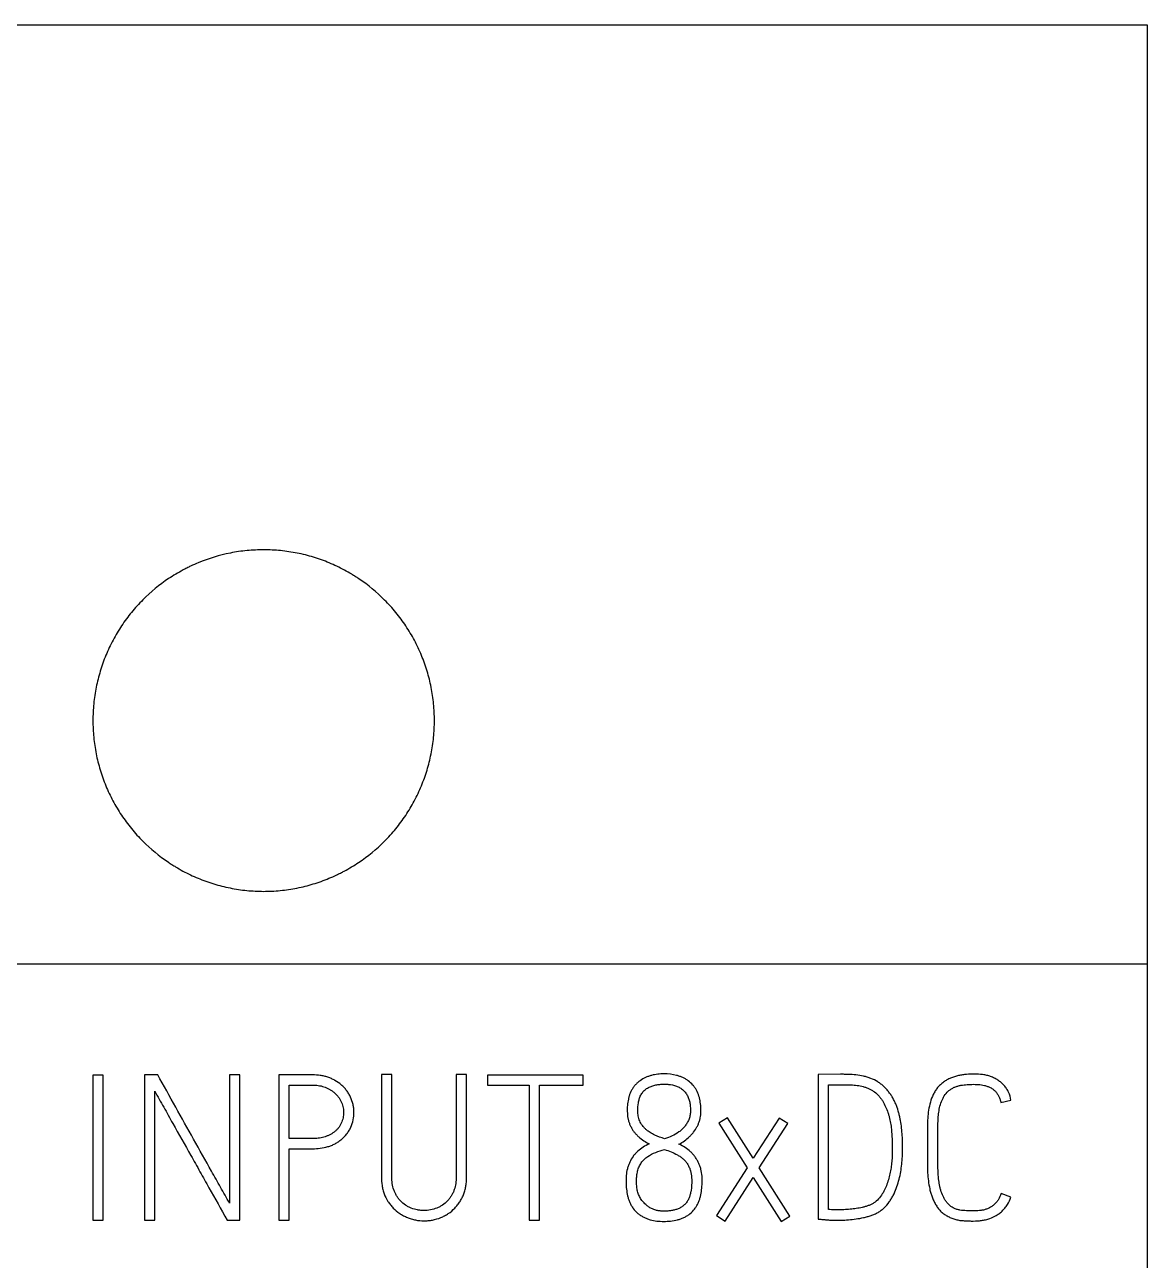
# Model space of a CAD drawing. Extents: x 0 to 420, y 0 to 297.
# Drawn here: x 149.87 to 163.01, y 220.9 to 235.38 of the extents above; entities that cross this region are included whole.
import ezdxf

# ---------------------------------------------------------------- set-up
doc = ezdxf.new("R2010")
doc.units = 0
doc.header["$LTSCALE"] = 23.1
doc.layers.add('10000_FRONT', color=7, linetype='CONTINUOUS')
doc.layers.add('10500_FRONT_LABELING', color=7, linetype='CONTINUOUS')

msp = doc.modelspace()

# ---------------------------------------------------------------- linework, layer by layer
at = {"layer": '10000_FRONT', "color": 7, "linetype": 'CONTINUOUS'}
for p, q in [((91.515, 235.376), (163.015, 235.376)), ((163.015, 235.376), (163.015, 145.376)), ((91.515, 224.376), (163.015, 224.376))]:
    msp.add_line(p, q, dxfattribs=at)
for points, knots in [([(154.665, 227.226), (154.665, 227.292), (154.661, 227.357), (154.649, 227.487), (154.639, 227.551), (154.614, 227.679), (154.598, 227.742), (154.57, 227.836), (154.56, 227.867), (154.537, 227.929), (154.526, 227.959), (154.488, 228.05), (154.433, 228.168), (154.366, 228.28), (154.312, 228.361), (154.293, 228.388), (154.254, 228.441), (154.234, 228.467), (154.171, 228.543), (154.127, 228.592), (153.989, 228.73), (153.889, 228.813), (153.766, 228.896), (153.752, 228.905), (153.724, 228.922), (153.71, 228.931), (153.668, 228.957), (153.639, 228.973), (153.552, 229.019), (153.493, 229.048), (153.373, 229.098), (153.311, 229.12), (153.217, 229.149), (153.186, 229.157), (153.122, 229.174), (153.09, 229.181), (152.992, 229.2), (152.862, 229.22), (152.732, 229.226), (152.601, 229.226), (152.536, 229.223), (152.437, 229.214), (152.404, 229.21), (152.339, 229.2), (152.177, 229.172), (152.02, 229.124), (151.869, 229.061), (151.839, 229.048), (151.794, 229.027), (151.779, 229.02), (151.75, 229.005), (151.676, 228.967), (151.606, 228.925), (151.444, 228.816), (151.343, 228.733), (151.226, 228.616), (151.203, 228.592), (151.159, 228.543), (151.138, 228.519), (151.076, 228.443), (151.037, 228.391), (150.965, 228.282), (150.931, 228.226), (150.885, 228.14), (150.87, 228.11), (150.842, 228.051), (150.829, 228.021), (150.791, 227.93), (150.748, 227.807), (150.716, 227.681), (150.697, 227.586), (150.691, 227.553), (150.682, 227.489), (150.678, 227.456), (150.668, 227.358), (150.665, 227.292), (150.665, 227.226)], [0, 0, 0, 0, 0.03125, 0.03125, 0.0625, 0.0625, 0.09375, 0.09375, 0.109375, 0.109375, 0.125, 0.125, 0.15625, 0.1875, 0.1875, 0.203125, 0.203125, 0.21875, 0.21875, 0.25, 0.25, 0.3125, 0.3125, 0.320312, 0.320312, 0.328125, 0.328125, 0.34375, 0.34375, 0.375, 0.375, 0.40625, 0.40625, 0.421875, 0.421875, 0.4375, 0.4375, 0.46875, 0.5, 0.5, 0.53125, 0.53125, 0.546875, 0.546875, 0.5625, 0.625, 0.625, 0.640625, 0.640625, 0.648438, 0.648438, 0.65625, 0.6875, 0.6875, 0.75, 0.75, 0.765625, 0.765625, 0.78125, 0.78125, 0.8125, 0.8125, 0.84375, 0.84375, 0.859375, 0.859375, 0.875, 0.875, 0.90625, 0.9375, 0.9375, 0.953125, 0.953125, 0.96875, 0.96875, 1, 1, 1, 1]), ([(150.665, 227.226), (150.665, 227.16), (150.668, 227.095), (150.681, 226.966), (150.69, 226.901), (150.715, 226.774), (150.731, 226.711), (150.759, 226.617), (150.77, 226.586), (150.792, 226.524), (150.803, 226.493), (150.841, 226.402), (150.897, 226.285), (150.963, 226.173), (151.017, 226.091), (151.036, 226.065), (151.075, 226.012), (151.095, 225.986), (151.158, 225.909), (151.202, 225.861), (151.34, 225.722), (151.441, 225.639), (151.563, 225.557), (151.577, 225.548), (151.605, 225.53), (151.619, 225.521), (151.661, 225.496), (151.69, 225.479), (151.777, 225.433), (151.836, 225.405), (151.956, 225.355), (152.018, 225.333), (152.112, 225.304), (152.143, 225.295), (152.207, 225.279), (152.24, 225.272), (152.337, 225.252), (152.467, 225.233), (152.597, 225.226), (152.728, 225.226), (152.794, 225.229), (152.892, 225.239), (152.925, 225.243), (152.99, 225.253), (153.023, 225.258), (153.119, 225.278), (153.183, 225.293), (153.308, 225.331), (153.369, 225.353), (153.46, 225.391), (153.49, 225.404), (153.535, 225.426), (153.55, 225.433), (153.579, 225.448), (153.653, 225.486), (153.723, 225.528), (153.885, 225.637), (153.986, 225.72), (154.103, 225.836), (154.126, 225.86), (154.17, 225.909), (154.191, 225.934), (154.253, 226.01), (154.292, 226.062), (154.364, 226.17), (154.398, 226.226), (154.444, 226.313), (154.459, 226.342), (154.487, 226.402), (154.5, 226.432), (154.538, 226.522), (154.581, 226.645), (154.613, 226.771), (154.632, 226.867), (154.638, 226.899), (154.648, 226.964), (154.652, 226.996), (154.661, 227.095), (154.665, 227.16), (154.665, 227.226)], [0, 0, 0, 0, 0.03125, 0.03125, 0.0625, 0.0625, 0.09375, 0.09375, 0.109375, 0.109375, 0.125, 0.125, 0.15625, 0.1875, 0.1875, 0.203125, 0.203125, 0.21875, 0.21875, 0.25, 0.25, 0.3125, 0.3125, 0.320312, 0.320312, 0.328125, 0.328125, 0.34375, 0.34375, 0.375, 0.375, 0.40625, 0.40625, 0.421875, 0.421875, 0.4375, 0.4375, 0.46875, 0.5, 0.5, 0.53125, 0.53125, 0.546875, 0.546875, 0.5625, 0.5625, 0.59375, 0.59375, 0.625, 0.625, 0.640625, 0.640625, 0.648438, 0.648438, 0.65625, 0.6875, 0.6875, 0.75, 0.75, 0.765625, 0.765625, 0.78125, 0.78125, 0.8125, 0.8125, 0.84375, 0.84375, 0.859375, 0.859375, 0.875, 0.875, 0.90625, 0.9375, 0.9375, 0.953125, 0.953125, 0.96875, 0.96875, 1, 1, 1, 1])]:
    msp.add_open_spline(points, degree=3, knots=knots, dxfattribs=at)
at = {"layer": '10500_FRONT_LABELING', "color": 7, "linetype": 'CONTINUOUS'}
for p, q in [((150.665, 223.072), (150.665, 221.376)), ((150.784, 223.072), (150.665, 223.072)), ((150.784, 221.376), (150.784, 223.072)), ((151.269, 223.076), (151.269, 221.376)), ((151.424, 223.076), (151.269, 223.076)), ((152.265, 223.076), (152.265, 221.572)), ((152.386, 223.076), (152.265, 223.076)), ((152.386, 221.376), (152.386, 223.076)), ((152.841, 223.076), (152.841, 221.376)), ((153.236, 223.076), (152.841, 223.076)), ((154.044, 223.079), (154.044, 221.881)), ((154.165, 223.079), (154.044, 223.079)), ((154.165, 221.881), (154.165, 223.079)), ((154.92, 223.079), (154.92, 221.881)), ((155.042, 223.079), (154.92, 223.079)), ((155.042, 221.881), (155.042, 223.079)), ((155.285, 223.074), (155.285, 222.954)), ((156.406, 223.074), (155.285, 223.074)), ((156.406, 222.954), (156.406, 223.074)), ((159.422, 223.083), (159.158, 223.081)), ((159.158, 223.081), (159.158, 221.388)), ((151.389, 221.376), (151.389, 222.885)), ((152.963, 222.331), (152.963, 222.956)), ((152.963, 222.956), (153.236, 222.956)), ((155.285, 222.954), (155.775, 222.954)), ((155.775, 222.954), (155.775, 221.376)), ((155.897, 221.376), (155.897, 222.954)), ((155.897, 222.954), (156.406, 222.954)), ((159.28, 221.499), (159.28, 222.961)), ((159.28, 222.961), (159.47, 222.961)), ((161.301, 222.753), (161.418, 222.782)), ((158.099, 222.574), (157.996, 222.51)), ((158.4, 222.1), (158.099, 222.574)), ((157.996, 222.51), (158.328, 221.989)), ((158.703, 222.569), (158.4, 222.1)), ((158.47, 221.989), (158.804, 222.506)), ((158.804, 222.506), (158.703, 222.569)), ((160.44, 222.475), (160.44, 222.027)), ((160.562, 222.027), (160.562, 222.475)), ((153.236, 222.331), (152.963, 222.331)), ((152.963, 221.376), (152.963, 222.211)), ((152.963, 222.211), (153.236, 222.211)), ((158.328, 221.989), (157.967, 221.428)), ((158.071, 221.364), (158.398, 221.876)), ((158.398, 221.876), (158.725, 221.36)), ((158.828, 221.421), (158.47, 221.989)), ((161.416, 221.645), (161.303, 221.685)), ((157.967, 221.428), (158.071, 221.364)), ((158.725, 221.36), (158.828, 221.421)), ((150.665, 221.376), (150.784, 221.376)), ((151.269, 221.376), (151.389, 221.376)), ((152.236, 221.376), (152.386, 221.376)), ((152.841, 221.376), (152.963, 221.376)), ((155.775, 221.376), (155.897, 221.376))]:
    msp.add_line(p, q, dxfattribs=at)
for points, knots in [([(152.265, 221.572), (152.248, 221.604), (152.23, 221.635), (152.195, 221.697), (152.177, 221.729), (152.125, 221.823), (152.089, 221.885), (151.984, 222.073), (151.914, 222.198), (151.774, 222.449), (151.704, 222.574), (151.564, 222.825), (151.494, 222.951), (151.424, 223.076)], [0, 0, 0, 0, 0.0625, 0.0625, 0.125, 0.125, 0.25, 0.25, 0.5, 0.5, 0.75, 0.75, 1, 1, 1, 1]), ([(153.236, 222.211), (153.267, 222.211), (153.297, 222.213), (153.357, 222.221), (153.387, 222.227), (153.431, 222.24), (153.445, 222.245), (153.473, 222.256), (153.487, 222.263), (153.514, 222.277), (153.527, 222.285), (153.552, 222.302), (153.564, 222.311), (153.599, 222.34), (153.62, 222.361), (153.648, 222.397), (153.657, 222.41), (153.673, 222.436), (153.68, 222.449), (153.699, 222.491), (153.708, 222.519), (153.72, 222.579), (153.723, 222.609), (153.722, 222.655), (153.721, 222.67), (153.717, 222.7), (153.715, 222.715), (153.705, 222.759), (153.695, 222.788), (153.676, 222.83), (153.669, 222.843), (153.653, 222.869), (153.645, 222.882), (153.627, 222.906), (153.617, 222.917), (153.596, 222.94), (153.585, 222.95), (153.551, 222.98), (153.526, 222.997), (153.486, 223.019), (153.472, 223.026), (153.445, 223.039), (153.431, 223.044), (153.402, 223.054), (153.387, 223.058), (153.358, 223.065), (153.343, 223.068), (153.298, 223.074), (153.267, 223.076), (153.236, 223.076)], [0, 0, 0, 0, 0.0625, 0.0625, 0.125, 0.125, 0.15625, 0.15625, 0.1875, 0.1875, 0.21875, 0.21875, 0.25, 0.25, 0.3125, 0.3125, 0.34375, 0.34375, 0.375, 0.375, 0.4375, 0.4375, 0.5, 0.5, 0.53125, 0.53125, 0.5625, 0.5625, 0.625, 0.625, 0.65625, 0.65625, 0.6875, 0.6875, 0.71875, 0.71875, 0.75, 0.75, 0.8125, 0.8125, 0.84375, 0.84375, 0.875, 0.875, 0.90625, 0.90625, 0.9375, 0.9375, 1, 1, 1, 1]), ([(157.529, 222.265), (157.552, 222.277), (157.573, 222.29), (157.613, 222.318), (157.632, 222.334), (157.659, 222.359), (157.668, 222.368), (157.685, 222.387), (157.692, 222.396), (157.715, 222.425), (157.729, 222.446), (157.746, 222.479), (157.751, 222.49), (157.761, 222.513), (157.77, 222.536), (157.776, 222.56), (157.781, 222.584), (157.783, 222.596), (157.785, 222.621), (157.786, 222.633), (157.787, 222.658), (157.787, 222.67), (157.786, 222.707), (157.782, 222.744), (157.775, 222.78), (157.77, 222.804), (157.767, 222.816), (157.755, 222.852), (157.746, 222.875), (157.728, 222.907), (157.722, 222.918), (157.707, 222.938), (157.7, 222.948), (157.675, 222.976), (157.657, 222.993), (157.627, 223.015), (157.616, 223.022), (157.595, 223.034), (157.584, 223.04), (157.561, 223.05), (157.549, 223.055), (157.526, 223.063), (157.514, 223.067), (157.454, 223.083), (157.405, 223.088), (157.33, 223.088), (157.305, 223.087), (157.256, 223.081), (157.232, 223.077), (157.196, 223.067), (157.184, 223.063), (157.16, 223.055), (157.149, 223.05), (157.115, 223.035), (157.093, 223.022), (157.063, 223.001), (157.053, 222.993), (157.035, 222.976), (157.017, 222.958), (157.002, 222.939), (156.987, 222.919), (156.981, 222.908), (156.963, 222.875), (156.953, 222.852), (156.942, 222.817), (156.939, 222.805), (156.934, 222.78), (156.932, 222.768), (156.926, 222.732), (156.924, 222.707), (156.923, 222.67), (156.923, 222.658), (156.924, 222.633), (156.925, 222.621), (156.927, 222.596), (156.929, 222.583), (156.933, 222.559), (156.936, 222.547), (156.943, 222.523), (156.947, 222.512), (156.956, 222.489), (156.962, 222.477), (156.973, 222.455), (156.979, 222.444), (156.992, 222.423), (156.999, 222.413), (157.014, 222.394), (157.023, 222.385), (157.04, 222.367), (157.049, 222.358), (157.076, 222.333), (157.096, 222.319), (157.137, 222.292), (157.159, 222.279), (157.181, 222.268)], [0, 0, 0, 0, 0.03125, 0.03125, 0.0625, 0.0625, 0.078125, 0.078125, 0.09375, 0.09375, 0.125, 0.125, 0.140625, 0.140625, 0.15625, 0.171875, 0.171875, 0.1875, 0.1875, 0.203125, 0.203125, 0.21875, 0.21875, 0.25, 0.265625, 0.265625, 0.28125, 0.28125, 0.3125, 0.3125, 0.328125, 0.328125, 0.34375, 0.34375, 0.375, 0.375, 0.390625, 0.390625, 0.40625, 0.40625, 0.421875, 0.421875, 0.4375, 0.4375, 0.5, 0.5, 0.53125, 0.53125, 0.5625, 0.5625, 0.578125, 0.578125, 0.59375, 0.59375, 0.625, 0.625, 0.640625, 0.640625, 0.65625, 0.671875, 0.671875, 0.6875, 0.6875, 0.71875, 0.71875, 0.734375, 0.734375, 0.75, 0.75, 0.78125, 0.78125, 0.796875, 0.796875, 0.8125, 0.8125, 0.828125, 0.828125, 0.84375, 0.84375, 0.859375, 0.859375, 0.875, 0.875, 0.890625, 0.890625, 0.90625, 0.90625, 0.921875, 0.921875, 0.9375, 0.9375, 0.96875, 0.96875, 1, 1, 1, 1]), ([(159.158, 221.388), (159.173, 221.387), (159.188, 221.385), (159.217, 221.382), (159.232, 221.381), (159.262, 221.378), (159.277, 221.377), (159.307, 221.375), (159.322, 221.375), (159.366, 221.374), (159.396, 221.374), (159.455, 221.375), (159.485, 221.377), (159.544, 221.381), (159.574, 221.385), (159.633, 221.393), (159.662, 221.398), (159.706, 221.408), (159.721, 221.412), (159.75, 221.42), (159.765, 221.424), (159.793, 221.434), (159.807, 221.44), (159.834, 221.452), (159.848, 221.459), (159.874, 221.473), (159.887, 221.482), (159.911, 221.5), (159.946, 221.529), (159.974, 221.563), (160, 221.6), (160.008, 221.613), (160.024, 221.639), (160.031, 221.652), (160.052, 221.691), (160.064, 221.719), (160.085, 221.775), (160.094, 221.804), (160.11, 221.861), (160.117, 221.89), (160.128, 221.949), (160.133, 221.978), (160.14, 222.037), (160.143, 222.066), (160.147, 222.126), (160.148, 222.155), (160.149, 222.215), (160.148, 222.245), (160.147, 222.305), (160.146, 222.335), (160.143, 222.395), (160.14, 222.424), (160.133, 222.483), (160.129, 222.513), (160.121, 222.557), (160.118, 222.571), (160.111, 222.601), (160.108, 222.615), (160.096, 222.659), (160.087, 222.688), (160.071, 222.73), (160.065, 222.744), (160.052, 222.771), (160.039, 222.798), (160.024, 222.824), (160.007, 222.849), (159.998, 222.861), (159.98, 222.885), (159.97, 222.897), (159.95, 222.919), (159.94, 222.93), (159.918, 222.95), (159.907, 222.96), (159.883, 222.978), (159.87, 222.987), (159.832, 223.011), (159.805, 223.024), (159.763, 223.04), (159.749, 223.045), (159.72, 223.054), (159.705, 223.058), (159.661, 223.068), (159.631, 223.072), (159.572, 223.078), (159.542, 223.08), (159.497, 223.082), (159.482, 223.082), (159.452, 223.083), (159.437, 223.083), (159.422, 223.083)], [0, 0, 0, 0, 0.015625, 0.015625, 0.03125, 0.03125, 0.046875, 0.046875, 0.0625, 0.0625, 0.09375, 0.09375, 0.125, 0.125, 0.15625, 0.15625, 0.1875, 0.1875, 0.203125, 0.203125, 0.21875, 0.21875, 0.234375, 0.234375, 0.25, 0.25, 0.265625, 0.265625, 0.28125, 0.3125, 0.3125, 0.328125, 0.328125, 0.34375, 0.34375, 0.375, 0.375, 0.40625, 0.40625, 0.4375, 0.4375, 0.46875, 0.46875, 0.5, 0.5, 0.53125, 0.53125, 0.5625, 0.5625, 0.59375, 0.59375, 0.625, 0.625, 0.65625, 0.65625, 0.671875, 0.671875, 0.6875, 0.6875, 0.71875, 0.71875, 0.734375, 0.734375, 0.75, 0.765625, 0.765625, 0.78125, 0.78125, 0.796875, 0.796875, 0.8125, 0.8125, 0.828125, 0.828125, 0.84375, 0.84375, 0.875, 0.875, 0.890625, 0.890625, 0.90625, 0.90625, 0.9375, 0.9375, 0.96875, 0.96875, 0.984375, 0.984375, 1, 1, 1, 1]), ([(161.418, 222.782), (161.414, 222.813), (161.405, 222.844), (161.387, 222.88), (161.384, 222.887), (161.376, 222.901), (161.371, 222.908), (161.358, 222.927), (161.348, 222.94), (161.327, 222.964), (161.315, 222.975), (161.291, 222.996), (161.278, 223.005), (161.252, 223.023), (161.238, 223.031), (161.209, 223.045), (161.195, 223.052), (161.165, 223.062), (161.149, 223.067), (161.118, 223.074), (161.102, 223.077), (161.055, 223.083), (161.023, 223.085), (160.96, 223.086), (160.928, 223.085), (160.881, 223.081), (160.865, 223.079), (160.833, 223.074), (160.817, 223.071), (160.771, 223.06), (160.741, 223.051), (160.696, 223.032), (160.682, 223.025), (160.654, 223.01), (160.641, 223.001), (160.615, 222.982), (160.603, 222.972), (160.579, 222.95), (160.568, 222.939), (160.548, 222.914), (160.539, 222.901), (160.522, 222.874), (160.515, 222.86), (160.494, 222.817), (160.482, 222.788), (160.465, 222.727), (160.458, 222.696), (160.443, 222.602), (160.44, 222.539), (160.44, 222.475)], [0, 0, 0, 0, 0.0625, 0.0625, 0.078125, 0.078125, 0.09375, 0.09375, 0.125, 0.125, 0.15625, 0.15625, 0.1875, 0.1875, 0.21875, 0.21875, 0.25, 0.25, 0.28125, 0.28125, 0.3125, 0.3125, 0.375, 0.375, 0.4375, 0.4375, 0.46875, 0.46875, 0.5, 0.5, 0.5625, 0.5625, 0.59375, 0.59375, 0.625, 0.625, 0.65625, 0.65625, 0.6875, 0.6875, 0.71875, 0.71875, 0.75, 0.75, 0.8125, 0.8125, 0.875, 0.875, 1, 1, 1, 1]), ([(151.389, 222.885), (151.405, 222.853), (151.423, 222.822), (151.458, 222.759), (151.476, 222.728), (151.53, 222.634), (151.565, 222.571), (151.671, 222.382), (151.741, 222.256), (151.83, 222.099), (151.848, 222.068), (151.883, 222.005), (151.901, 221.974), (151.954, 221.879), (151.989, 221.816), (152.095, 221.628), (152.166, 221.502), (152.236, 221.376)], [0, 0, 0, 0, 0.0625, 0.0625, 0.125, 0.125, 0.25, 0.25, 0.5, 0.5, 0.5625, 0.5625, 0.625, 0.625, 0.75, 0.75, 1, 1, 1, 1]), ([(153.236, 222.956), (153.259, 222.956), (153.281, 222.955), (153.326, 222.949), (153.348, 222.944), (153.391, 222.93), (153.411, 222.921), (153.441, 222.905), (153.45, 222.9), (153.469, 222.887), (153.478, 222.88), (153.504, 222.859), (153.52, 222.843), (153.541, 222.817), (153.547, 222.808), (153.559, 222.789), (153.565, 222.779), (153.579, 222.749), (153.587, 222.728), (153.595, 222.695), (153.597, 222.684), (153.6, 222.662), (153.601, 222.651), (153.601, 222.629), (153.601, 222.617), (153.599, 222.595), (153.597, 222.584), (153.59, 222.551), (153.583, 222.53), (153.569, 222.499), (153.564, 222.489), (153.552, 222.47), (153.545, 222.461), (153.531, 222.444), (153.524, 222.436), (153.507, 222.42), (153.499, 222.413), (153.472, 222.393), (153.453, 222.381), (153.423, 222.366), (153.412, 222.362), (153.391, 222.354), (153.381, 222.35), (153.348, 222.341), (153.326, 222.337), (153.282, 222.332), (153.259, 222.331), (153.236, 222.331)], [0, 0, 0, 0, 0.0625, 0.0625, 0.125, 0.125, 0.1875, 0.1875, 0.21875, 0.21875, 0.25, 0.25, 0.3125, 0.3125, 0.34375, 0.34375, 0.375, 0.375, 0.4375, 0.4375, 0.46875, 0.46875, 0.5, 0.5, 0.53125, 0.53125, 0.5625, 0.5625, 0.625, 0.625, 0.65625, 0.65625, 0.6875, 0.6875, 0.71875, 0.71875, 0.75, 0.75, 0.8125, 0.8125, 0.84375, 0.84375, 0.875, 0.875, 0.9375, 0.9375, 1, 1, 1, 1]), ([(157.046, 222.657), (157.047, 222.688), (157.048, 222.718), (157.055, 222.757), (157.056, 222.764), (157.06, 222.779), (157.062, 222.787), (157.069, 222.809), (157.074, 222.824), (157.089, 222.851), (157.098, 222.864), (157.117, 222.888), (157.129, 222.899), (157.147, 222.913), (157.154, 222.917), (157.167, 222.925), (157.174, 222.929), (157.195, 222.939), (157.209, 222.945), (157.232, 222.952), (157.239, 222.954), (157.254, 222.958), (157.277, 222.963), (157.3, 222.965), (157.331, 222.968), (157.346, 222.968), (157.378, 222.968), (157.393, 222.967), (157.439, 222.962), (157.469, 222.956), (157.506, 222.942), (157.513, 222.939), (157.527, 222.932), (157.534, 222.929), (157.554, 222.917), (157.567, 222.908), (157.591, 222.887), (157.601, 222.876), (157.615, 222.857), (157.619, 222.851), (157.627, 222.837), (157.631, 222.83), (157.64, 222.809), (157.645, 222.794), (157.653, 222.765), (157.657, 222.749), (157.664, 222.703), (157.665, 222.672), (157.663, 222.626), (157.661, 222.611), (157.655, 222.58), (157.65, 222.565), (157.639, 222.537), (157.631, 222.523), (157.615, 222.496), (157.606, 222.484), (157.586, 222.46), (157.576, 222.449), (157.553, 222.427), (157.541, 222.417), (157.504, 222.389), (157.477, 222.374), (157.421, 222.348), (157.391, 222.337), (157.361, 222.329)], [0, 0, 0, 0, 0.0625, 0.0625, 0.078125, 0.078125, 0.09375, 0.09375, 0.125, 0.125, 0.15625, 0.15625, 0.1875, 0.1875, 0.203125, 0.203125, 0.21875, 0.21875, 0.25, 0.25, 0.265625, 0.265625, 0.28125, 0.3125, 0.3125, 0.34375, 0.34375, 0.375, 0.375, 0.4375, 0.4375, 0.453125, 0.453125, 0.46875, 0.46875, 0.5, 0.5, 0.53125, 0.53125, 0.546875, 0.546875, 0.5625, 0.5625, 0.59375, 0.59375, 0.625, 0.625, 0.6875, 0.6875, 0.71875, 0.71875, 0.75, 0.75, 0.78125, 0.78125, 0.8125, 0.8125, 0.84375, 0.84375, 0.875, 0.875, 0.9375, 0.9375, 1, 1, 1, 1]), ([(159.47, 222.961), (159.495, 222.961), (159.519, 222.96), (159.568, 222.958), (159.592, 222.956), (159.64, 222.95), (159.664, 222.946), (159.699, 222.936), (159.711, 222.932), (159.734, 222.923), (159.745, 222.919), (159.767, 222.908), (159.778, 222.903), (159.799, 222.89), (159.81, 222.884), (159.839, 222.862), (159.857, 222.845), (159.881, 222.817), (159.888, 222.808), (159.903, 222.788), (159.91, 222.778), (159.929, 222.747), (159.94, 222.725), (159.96, 222.681), (159.969, 222.658), (159.98, 222.623), (159.984, 222.612), (159.99, 222.588), (159.993, 222.576), (160.002, 222.541), (160.006, 222.517), (160.014, 222.47), (160.016, 222.446), (160.021, 222.398), (160.022, 222.374), (160.025, 222.326), (160.026, 222.302), (160.028, 222.253), (160.028, 222.229), (160.028, 222.181), (160.028, 222.156), (160.026, 222.108), (160.024, 222.084), (160.02, 222.036), (160.017, 222.012), (160.01, 221.965), (160.005, 221.941), (159.995, 221.894), (159.989, 221.871), (159.969, 221.801), (159.952, 221.755), (159.917, 221.691), (159.904, 221.671), (159.875, 221.632), (159.859, 221.614), (159.836, 221.594), (159.831, 221.591), (159.821, 221.583), (159.806, 221.573), (159.791, 221.564), (159.769, 221.553), (159.758, 221.549), (159.735, 221.541), (159.723, 221.537), (159.7, 221.53), (159.688, 221.527), (159.665, 221.522), (159.653, 221.519), (159.617, 221.513), (159.594, 221.509), (159.546, 221.503), (159.522, 221.501), (159.486, 221.499), (159.474, 221.498), (159.45, 221.497), (159.438, 221.497), (159.401, 221.496), (159.377, 221.497), (159.341, 221.496), (159.329, 221.496), (159.304, 221.497), (159.292, 221.498), (159.28, 221.499)], [0, 0, 0, 0, 0.03125, 0.03125, 0.0625, 0.0625, 0.09375, 0.09375, 0.109375, 0.109375, 0.125, 0.125, 0.140625, 0.140625, 0.15625, 0.15625, 0.1875, 0.1875, 0.203125, 0.203125, 0.21875, 0.21875, 0.25, 0.25, 0.28125, 0.28125, 0.296875, 0.296875, 0.3125, 0.3125, 0.34375, 0.34375, 0.375, 0.375, 0.40625, 0.40625, 0.4375, 0.4375, 0.46875, 0.46875, 0.5, 0.5, 0.53125, 0.53125, 0.5625, 0.5625, 0.59375, 0.59375, 0.625, 0.625, 0.6875, 0.6875, 0.71875, 0.71875, 0.75, 0.75, 0.757812, 0.757812, 0.765625, 0.78125, 0.78125, 0.796875, 0.796875, 0.8125, 0.8125, 0.828125, 0.828125, 0.84375, 0.84375, 0.875, 0.875, 0.90625, 0.90625, 0.921875, 0.921875, 0.9375, 0.9375, 0.96875, 0.96875, 0.984375, 0.984375, 1, 1, 1, 1]), ([(160.562, 222.475), (160.562, 222.499), (160.563, 222.524), (160.565, 222.573), (160.567, 222.597), (160.573, 222.645), (160.577, 222.669), (160.587, 222.717), (160.594, 222.741), (160.608, 222.775), (160.613, 222.786), (160.623, 222.808), (160.629, 222.819), (160.649, 222.851), (160.665, 222.869), (160.688, 222.89), (160.692, 222.894), (160.702, 222.901), (160.707, 222.905), (160.723, 222.915), (160.733, 222.921), (160.755, 222.932), (160.767, 222.937), (160.79, 222.944), (160.802, 222.947), (160.826, 222.953), (160.839, 222.955), (160.863, 222.958), (160.875, 222.96), (160.911, 222.963), (160.936, 222.965), (160.985, 222.966), (161.01, 222.965), (161.059, 222.962), (161.083, 222.958), (161.119, 222.95), (161.131, 222.946), (161.154, 222.938), (161.165, 222.933), (161.187, 222.922), (161.198, 222.915), (161.217, 222.901), (161.227, 222.893), (161.243, 222.875), (161.251, 222.865), (161.265, 222.845), (161.271, 222.834), (161.282, 222.812), (161.286, 222.8), (161.294, 222.777), (161.298, 222.765), (161.301, 222.753)], [0, 0, 0, 0, 0.0625, 0.0625, 0.125, 0.125, 0.1875, 0.1875, 0.25, 0.25, 0.28125, 0.28125, 0.3125, 0.3125, 0.375, 0.375, 0.390625, 0.390625, 0.40625, 0.40625, 0.4375, 0.4375, 0.46875, 0.46875, 0.5, 0.5, 0.53125, 0.53125, 0.5625, 0.5625, 0.625, 0.625, 0.6875, 0.6875, 0.75, 0.75, 0.78125, 0.78125, 0.8125, 0.8125, 0.84375, 0.84375, 0.875, 0.875, 0.90625, 0.90625, 0.9375, 0.9375, 0.96875, 0.96875, 1, 1, 1, 1]), ([(157.361, 222.329), (157.322, 222.341), (157.283, 222.354), (157.228, 222.38), (157.209, 222.39), (157.183, 222.406), (157.175, 222.412), (157.158, 222.424), (157.15, 222.431), (157.135, 222.444), (157.127, 222.452), (157.113, 222.467), (157.107, 222.475), (157.088, 222.5), (157.078, 222.517), (157.066, 222.546), (157.063, 222.555), (157.057, 222.575), (157.054, 222.585), (157.048, 222.615), (157.046, 222.636), (157.046, 222.657)], [0, 0, 0, 0, 0.25, 0.25, 0.375, 0.375, 0.4375, 0.4375, 0.5, 0.5, 0.5625, 0.5625, 0.625, 0.625, 0.75, 0.75, 0.8125, 0.8125, 0.875, 0.875, 1, 1, 1, 1]), ([(157.181, 222.268), (157.156, 222.257), (157.133, 222.244), (157.087, 222.216), (157.066, 222.2), (157.036, 222.173), (157.026, 222.163), (157.008, 222.143), (157, 222.133), (156.977, 222.1), (156.964, 222.077), (156.947, 222.041), (156.941, 222.028), (156.932, 222.003), (156.928, 221.99), (156.918, 221.951), (156.914, 221.925), (156.91, 221.885), (156.91, 221.871), (156.909, 221.844), (156.909, 221.831), (156.91, 221.791), (156.911, 221.765), (156.917, 221.712), (156.922, 221.686), (156.931, 221.646), (156.935, 221.633), (156.943, 221.608), (156.948, 221.595), (156.958, 221.57), (156.964, 221.558), (156.978, 221.535), (156.985, 221.523), (157.009, 221.491), (157.027, 221.471), (157.058, 221.445), (157.069, 221.437), (157.092, 221.423), (157.104, 221.416), (157.128, 221.404), (157.14, 221.398), (157.165, 221.388), (157.178, 221.384), (157.217, 221.373), (157.244, 221.368), (157.297, 221.361), (157.324, 221.36), (157.405, 221.36), (157.458, 221.365), (157.524, 221.382), (157.537, 221.386), (157.562, 221.395), (157.575, 221.4), (157.599, 221.412), (157.611, 221.418), (157.634, 221.432), (157.645, 221.44), (157.677, 221.465), (157.696, 221.484), (157.721, 221.516), (157.728, 221.528), (157.742, 221.551), (157.748, 221.563), (157.76, 221.587), (157.765, 221.6), (157.773, 221.625), (157.777, 221.638), (157.787, 221.678), (157.792, 221.704), (157.798, 221.757), (157.8, 221.784), (157.801, 221.824), (157.801, 221.838), (157.801, 221.864), (157.8, 221.878), (157.797, 221.918), (157.793, 221.944), (157.783, 221.983), (157.779, 221.996), (157.769, 222.022), (157.764, 222.034), (157.753, 222.058), (157.747, 222.07), (157.733, 222.093), (157.726, 222.104), (157.71, 222.126), (157.702, 222.137), (157.683, 222.157), (157.674, 222.167), (157.644, 222.194), (157.623, 222.21), (157.577, 222.24), (157.554, 222.253), (157.529, 222.265)], [0, 0, 0, 0, 0.03125, 0.03125, 0.0625, 0.0625, 0.078125, 0.078125, 0.09375, 0.09375, 0.125, 0.125, 0.140625, 0.140625, 0.15625, 0.15625, 0.1875, 0.1875, 0.203125, 0.203125, 0.21875, 0.21875, 0.25, 0.25, 0.28125, 0.28125, 0.296875, 0.296875, 0.3125, 0.3125, 0.328125, 0.328125, 0.34375, 0.34375, 0.375, 0.375, 0.390625, 0.390625, 0.40625, 0.40625, 0.421875, 0.421875, 0.4375, 0.4375, 0.46875, 0.46875, 0.5, 0.5, 0.5625, 0.5625, 0.578125, 0.578125, 0.59375, 0.59375, 0.609375, 0.609375, 0.625, 0.625, 0.65625, 0.65625, 0.671875, 0.671875, 0.6875, 0.6875, 0.703125, 0.703125, 0.71875, 0.71875, 0.75, 0.75, 0.78125, 0.78125, 0.796875, 0.796875, 0.8125, 0.8125, 0.84375, 0.84375, 0.859375, 0.859375, 0.875, 0.875, 0.890625, 0.890625, 0.90625, 0.90625, 0.921875, 0.921875, 0.9375, 0.9375, 0.96875, 0.96875, 1, 1, 1, 1]), ([(157.14, 221.558), (157.127, 221.57), (157.115, 221.583), (157.098, 221.603), (157.093, 221.61), (157.082, 221.624), (157.078, 221.631), (157.069, 221.647), (157.065, 221.655), (157.058, 221.671), (157.055, 221.679), (157.046, 221.704), (157.042, 221.721), (157.036, 221.756), (157.034, 221.774), (157.032, 221.809), (157.031, 221.827), (157.032, 221.862), (157.033, 221.879), (157.036, 221.905), (157.037, 221.914), (157.041, 221.932), (157.042, 221.94), (157.049, 221.966), (157.055, 221.983), (157.065, 222.007), (157.069, 222.015), (157.078, 222.031), (157.083, 222.038), (157.098, 222.06), (157.109, 222.073), (157.128, 222.092), (157.135, 222.098), (157.149, 222.109), (157.156, 222.114), (157.193, 222.139), (157.224, 222.155), (157.29, 222.182), (157.324, 222.192), (157.359, 222.201)], [0, 0, 0, 0, 0.0625, 0.0625, 0.09375, 0.09375, 0.125, 0.125, 0.15625, 0.15625, 0.1875, 0.1875, 0.25, 0.25, 0.3125, 0.3125, 0.375, 0.375, 0.4375, 0.4375, 0.46875, 0.46875, 0.5, 0.5, 0.5625, 0.5625, 0.59375, 0.59375, 0.625, 0.625, 0.6875, 0.6875, 0.71875, 0.71875, 0.75, 0.75, 0.875, 0.875, 1, 1, 1, 1]), ([(157.359, 222.201), (157.385, 222.194), (157.411, 222.185), (157.462, 222.164), (157.487, 222.153), (157.523, 222.132), (157.535, 222.125), (157.558, 222.109), (157.568, 222.1), (157.589, 222.082), (157.599, 222.072), (157.617, 222.051), (157.625, 222.04), (157.639, 222.017), (157.645, 222.004), (157.656, 221.979), (157.661, 221.966), (157.672, 221.926), (157.676, 221.899), (157.678, 221.858), (157.679, 221.844), (157.679, 221.816), (157.678, 221.803), (157.676, 221.762), (157.673, 221.734), (157.665, 221.694), (157.662, 221.68), (157.654, 221.654), (157.649, 221.641), (157.641, 221.622), (157.638, 221.616), (157.632, 221.604), (157.628, 221.598), (157.617, 221.58), (157.608, 221.569), (157.589, 221.55), (157.578, 221.541), (157.555, 221.525), (157.543, 221.518), (157.524, 221.51), (157.518, 221.507), (157.505, 221.502), (157.485, 221.496), (157.465, 221.491), (157.438, 221.486), (157.424, 221.484), (157.397, 221.481), (157.383, 221.48), (157.355, 221.48), (157.342, 221.48), (157.314, 221.482), (157.301, 221.483), (157.28, 221.486), (157.274, 221.488), (157.26, 221.491), (157.253, 221.493), (157.233, 221.499), (157.22, 221.504), (157.196, 221.516), (157.183, 221.523), (157.16, 221.539), (157.15, 221.548), (157.14, 221.558)], [0, 0, 0, 0, 0.0625, 0.0625, 0.125, 0.125, 0.15625, 0.15625, 0.1875, 0.1875, 0.21875, 0.21875, 0.25, 0.25, 0.28125, 0.28125, 0.3125, 0.3125, 0.375, 0.375, 0.40625, 0.40625, 0.4375, 0.4375, 0.5, 0.5, 0.53125, 0.53125, 0.5625, 0.5625, 0.578125, 0.578125, 0.59375, 0.59375, 0.625, 0.625, 0.65625, 0.65625, 0.6875, 0.6875, 0.703125, 0.703125, 0.71875, 0.75, 0.75, 0.78125, 0.78125, 0.8125, 0.8125, 0.84375, 0.84375, 0.875, 0.875, 0.890625, 0.890625, 0.90625, 0.90625, 0.9375, 0.9375, 0.96875, 0.96875, 1, 1, 1, 1]), ([(160.44, 222.027), (160.44, 221.995), (160.44, 221.963), (160.444, 221.898), (160.446, 221.866), (160.454, 221.803), (160.46, 221.771), (160.47, 221.724), (160.475, 221.708), (160.484, 221.677), (160.489, 221.662), (160.5, 221.631), (160.506, 221.617), (160.519, 221.587), (160.527, 221.573), (160.543, 221.545), (160.552, 221.531), (160.571, 221.505), (160.582, 221.493), (160.599, 221.476), (160.605, 221.47), (160.617, 221.459), (160.623, 221.454), (160.643, 221.44), (160.657, 221.431), (160.678, 221.42), (160.685, 221.416), (160.7, 221.409), (160.707, 221.405), (160.73, 221.396), (160.745, 221.391), (160.776, 221.382), (160.792, 221.378), (160.816, 221.373), (160.824, 221.372), (160.84, 221.37), (160.864, 221.368), (160.888, 221.367), (160.921, 221.365), (160.937, 221.365), (160.985, 221.364), (161.017, 221.365), (161.065, 221.37), (161.081, 221.372), (161.113, 221.378), (161.13, 221.382), (161.177, 221.395), (161.207, 221.408), (161.249, 221.432), (161.263, 221.441), (161.29, 221.46), (161.315, 221.481), (161.337, 221.504), (161.353, 221.523), (161.358, 221.53), (161.367, 221.543), (161.372, 221.55), (161.393, 221.584), (161.407, 221.613), (161.416, 221.645)], [0, 0, 0, 0, 0.0625, 0.0625, 0.125, 0.125, 0.1875, 0.1875, 0.21875, 0.21875, 0.25, 0.25, 0.28125, 0.28125, 0.3125, 0.3125, 0.34375, 0.34375, 0.375, 0.375, 0.390625, 0.390625, 0.40625, 0.40625, 0.4375, 0.4375, 0.453125, 0.453125, 0.46875, 0.46875, 0.5, 0.5, 0.53125, 0.53125, 0.546875, 0.546875, 0.5625, 0.59375, 0.59375, 0.625, 0.625, 0.6875, 0.6875, 0.71875, 0.71875, 0.75, 0.75, 0.8125, 0.8125, 0.84375, 0.84375, 0.875, 0.90625, 0.90625, 0.921875, 0.921875, 0.9375, 0.9375, 1, 1, 1, 1]), ([(161.303, 221.685), (161.294, 221.661), (161.284, 221.638), (161.265, 221.606), (161.257, 221.596), (161.245, 221.581), (161.24, 221.577), (161.231, 221.568), (161.227, 221.563), (161.213, 221.551), (161.203, 221.543), (161.182, 221.528), (161.171, 221.522), (161.148, 221.511), (161.136, 221.506), (161.112, 221.498), (161.1, 221.494), (161.075, 221.489), (161.062, 221.488), (161.036, 221.485), (161.024, 221.484), (160.986, 221.482), (160.96, 221.482), (160.922, 221.483), (160.909, 221.484), (160.884, 221.486), (160.871, 221.487), (160.845, 221.489), (160.833, 221.49), (160.808, 221.494), (160.795, 221.497), (160.777, 221.503), (160.771, 221.505), (160.759, 221.51), (160.753, 221.513), (160.736, 221.522), (160.725, 221.529), (160.71, 221.54), (160.705, 221.544), (160.695, 221.552), (160.69, 221.557), (160.677, 221.57), (160.669, 221.58), (160.653, 221.6), (160.646, 221.611), (160.633, 221.633), (160.628, 221.644), (160.612, 221.678), (160.603, 221.702), (160.592, 221.739), (160.588, 221.751), (160.583, 221.776), (160.575, 221.813), (160.571, 221.851), (160.564, 221.926), (160.562, 221.976), (160.562, 222.027)], [0, 0, 0, 0, 0.0625, 0.0625, 0.09375, 0.09375, 0.109375, 0.109375, 0.125, 0.125, 0.15625, 0.15625, 0.1875, 0.1875, 0.21875, 0.21875, 0.25, 0.25, 0.28125, 0.28125, 0.3125, 0.3125, 0.375, 0.375, 0.40625, 0.40625, 0.4375, 0.4375, 0.46875, 0.46875, 0.5, 0.5, 0.515625, 0.515625, 0.53125, 0.53125, 0.5625, 0.5625, 0.578125, 0.578125, 0.59375, 0.59375, 0.625, 0.625, 0.65625, 0.65625, 0.6875, 0.6875, 0.75, 0.75, 0.78125, 0.78125, 0.8125, 0.875, 0.875, 1, 1, 1, 1]), ([(154.044, 221.881), (154.044, 221.847), (154.046, 221.814), (154.054, 221.765), (154.057, 221.749), (154.063, 221.724), (154.065, 221.716), (154.07, 221.7), (154.073, 221.692), (154.088, 221.653), (154.102, 221.623), (154.129, 221.581), (154.138, 221.568), (154.159, 221.541), (154.17, 221.528), (154.205, 221.492), (154.231, 221.471), (154.265, 221.448), (154.272, 221.443), (154.287, 221.435), (154.294, 221.431), (154.317, 221.419), (154.332, 221.412), (154.363, 221.399), (154.378, 221.394), (154.41, 221.384), (154.427, 221.38), (154.476, 221.37), (154.51, 221.367), (154.56, 221.367), (154.576, 221.368), (154.61, 221.371), (154.626, 221.373), (154.676, 221.383), (154.708, 221.392), (154.746, 221.408), (154.754, 221.411), (154.769, 221.418), (154.777, 221.422), (154.799, 221.434), (154.814, 221.442), (154.855, 221.47), (154.88, 221.491), (154.91, 221.522), (154.915, 221.528), (154.926, 221.54), (154.932, 221.547), (154.947, 221.567), (154.956, 221.58), (154.974, 221.609), (154.982, 221.623), (154.997, 221.653), (155.004, 221.669), (155.015, 221.7), (155.02, 221.716), (155.028, 221.748), (155.032, 221.764), (155.037, 221.797), (155.039, 221.814), (155.041, 221.847), (155.042, 221.864), (155.042, 221.881)], [0, 0, 0, 0, 0.0625, 0.0625, 0.09375, 0.09375, 0.109375, 0.109375, 0.125, 0.125, 0.1875, 0.1875, 0.21875, 0.21875, 0.25, 0.25, 0.3125, 0.3125, 0.328125, 0.328125, 0.34375, 0.34375, 0.375, 0.375, 0.40625, 0.40625, 0.4375, 0.4375, 0.5, 0.5, 0.53125, 0.53125, 0.5625, 0.5625, 0.625, 0.625, 0.640625, 0.640625, 0.65625, 0.65625, 0.6875, 0.6875, 0.75, 0.75, 0.765625, 0.765625, 0.78125, 0.78125, 0.8125, 0.8125, 0.84375, 0.84375, 0.875, 0.875, 0.90625, 0.90625, 0.9375, 0.9375, 0.96875, 0.96875, 1, 1, 1, 1]), ([(154.92, 221.881), (154.92, 221.855), (154.919, 221.83), (154.911, 221.78), (154.906, 221.756), (154.893, 221.72), (154.888, 221.708), (154.877, 221.685), (154.871, 221.673), (154.858, 221.652), (154.851, 221.641), (154.836, 221.62), (154.828, 221.611), (154.801, 221.583), (154.782, 221.566), (154.75, 221.545), (154.739, 221.538), (154.716, 221.526), (154.705, 221.521), (154.669, 221.507), (154.645, 221.5), (154.594, 221.49), (154.569, 221.487), (154.531, 221.487), (154.518, 221.488), (154.492, 221.49), (154.479, 221.492), (154.442, 221.499), (154.417, 221.506), (154.382, 221.52), (154.37, 221.526), (154.347, 221.538), (154.336, 221.544), (154.305, 221.565), (154.285, 221.582), (154.259, 221.609), (154.25, 221.619), (154.235, 221.64), (154.228, 221.65), (154.215, 221.672), (154.209, 221.683), (154.198, 221.706), (154.193, 221.718), (154.18, 221.754), (154.174, 221.779), (154.169, 221.817), (154.167, 221.83), (154.166, 221.855), (154.165, 221.868), (154.165, 221.881)], [0, 0, 0, 0, 0.0625, 0.0625, 0.125, 0.125, 0.15625, 0.15625, 0.1875, 0.1875, 0.21875, 0.21875, 0.25, 0.25, 0.3125, 0.3125, 0.34375, 0.34375, 0.375, 0.375, 0.4375, 0.4375, 0.5, 0.5, 0.53125, 0.53125, 0.5625, 0.5625, 0.625, 0.625, 0.65625, 0.65625, 0.6875, 0.6875, 0.75, 0.75, 0.78125, 0.78125, 0.8125, 0.8125, 0.84375, 0.84375, 0.875, 0.875, 0.9375, 0.9375, 0.96875, 0.96875, 1, 1, 1, 1])]:
    msp.add_open_spline(points, degree=3, knots=knots, dxfattribs=at)

doc.saveas('drawing.dxf')
